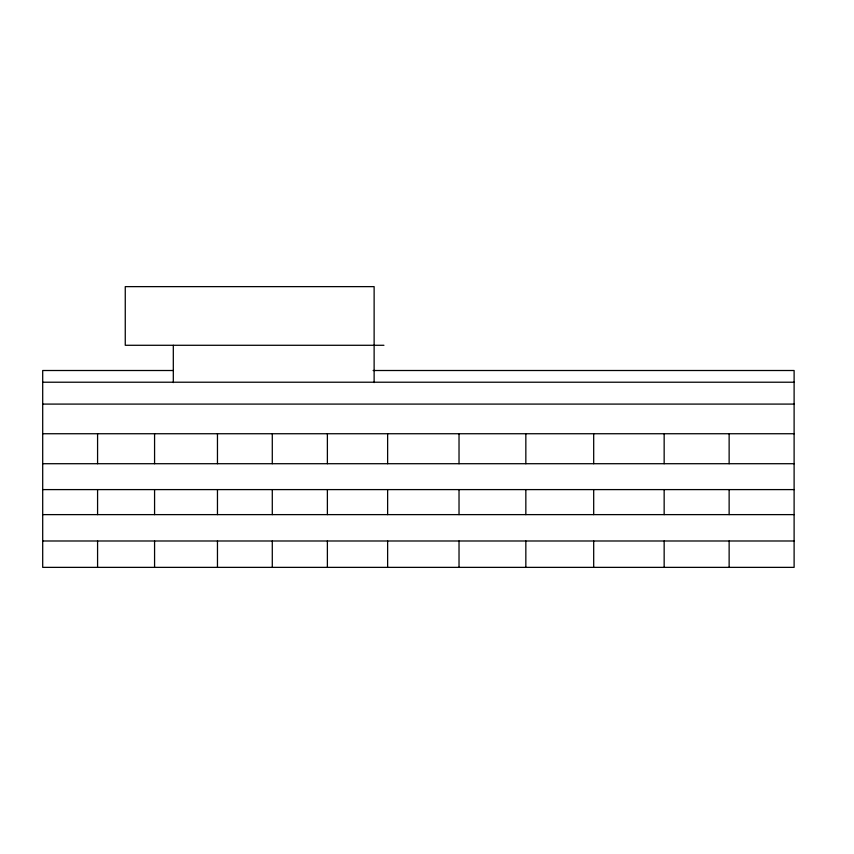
<?xml version="1.0" encoding="UTF-8"?>
<svg xmlns="http://www.w3.org/2000/svg" width="854" height="854" viewBox="0 0 854 854"><rect width="100%" height="100%" fill="white"/><g stroke="black" fill="none" stroke-linecap="round" stroke-linejoin="round"><path stroke-width="1.28" d="M383.937 345.283L125.26 345.283L125.26 286.634L374.127 286.634L374.127 382.592M173.266 370.508L42.7 370.508L42.7 567.366L794.113 567.366L794.113 370.508L373.113 370.508M42.7 382.218L794.113 382.218M42.7 404.091L794.113 404.091M42.7 433.736L794.113 433.736M42.7 463.711L794.113 463.711M42.7 489.598L794.113 489.598M42.7 514.62L794.113 514.62M42.7 540.988L794.113 540.988M729.135 433.736L729.135 463.711M729.135 489.598L729.135 514.62M729.135 540.988L729.135 567.366M664.156 433.736L664.156 463.711M664.156 489.598L664.156 514.62M664.156 540.988L664.156 567.366M593.69 433.736L593.69 463.711M593.69 489.598L593.69 514.62M593.69 540.988L593.69 567.366M525.84 433.736L525.84 463.711M525.84 489.598L525.84 514.62M525.84 540.988L525.84 567.366M459.025 433.736L459.025 463.711M459.025 489.598L459.025 514.62M459.025 540.988L459.025 567.366M387.631 433.736L387.631 463.711M387.631 489.598L387.631 514.62M387.631 540.988L387.631 567.366M327.381 433.736L327.381 463.711M327.381 489.598L327.381 514.62M327.381 540.988L327.381 567.366M272.287 433.736L272.287 463.711M272.287 489.598L272.287 514.62M272.287 540.988L272.287 567.366M217.46 433.736L217.46 463.711M217.46 489.598L217.46 514.62M217.46 540.988L217.46 567.366M173.309 345.283L173.309 382.592M154.574 433.736L154.574 463.711M154.574 489.598L154.574 514.62M154.574 540.988L154.574 567.366M97.58 433.736L97.58 463.711M97.58 489.598L97.58 514.62M97.58 540.988L97.58 567.366"/></g></svg>
